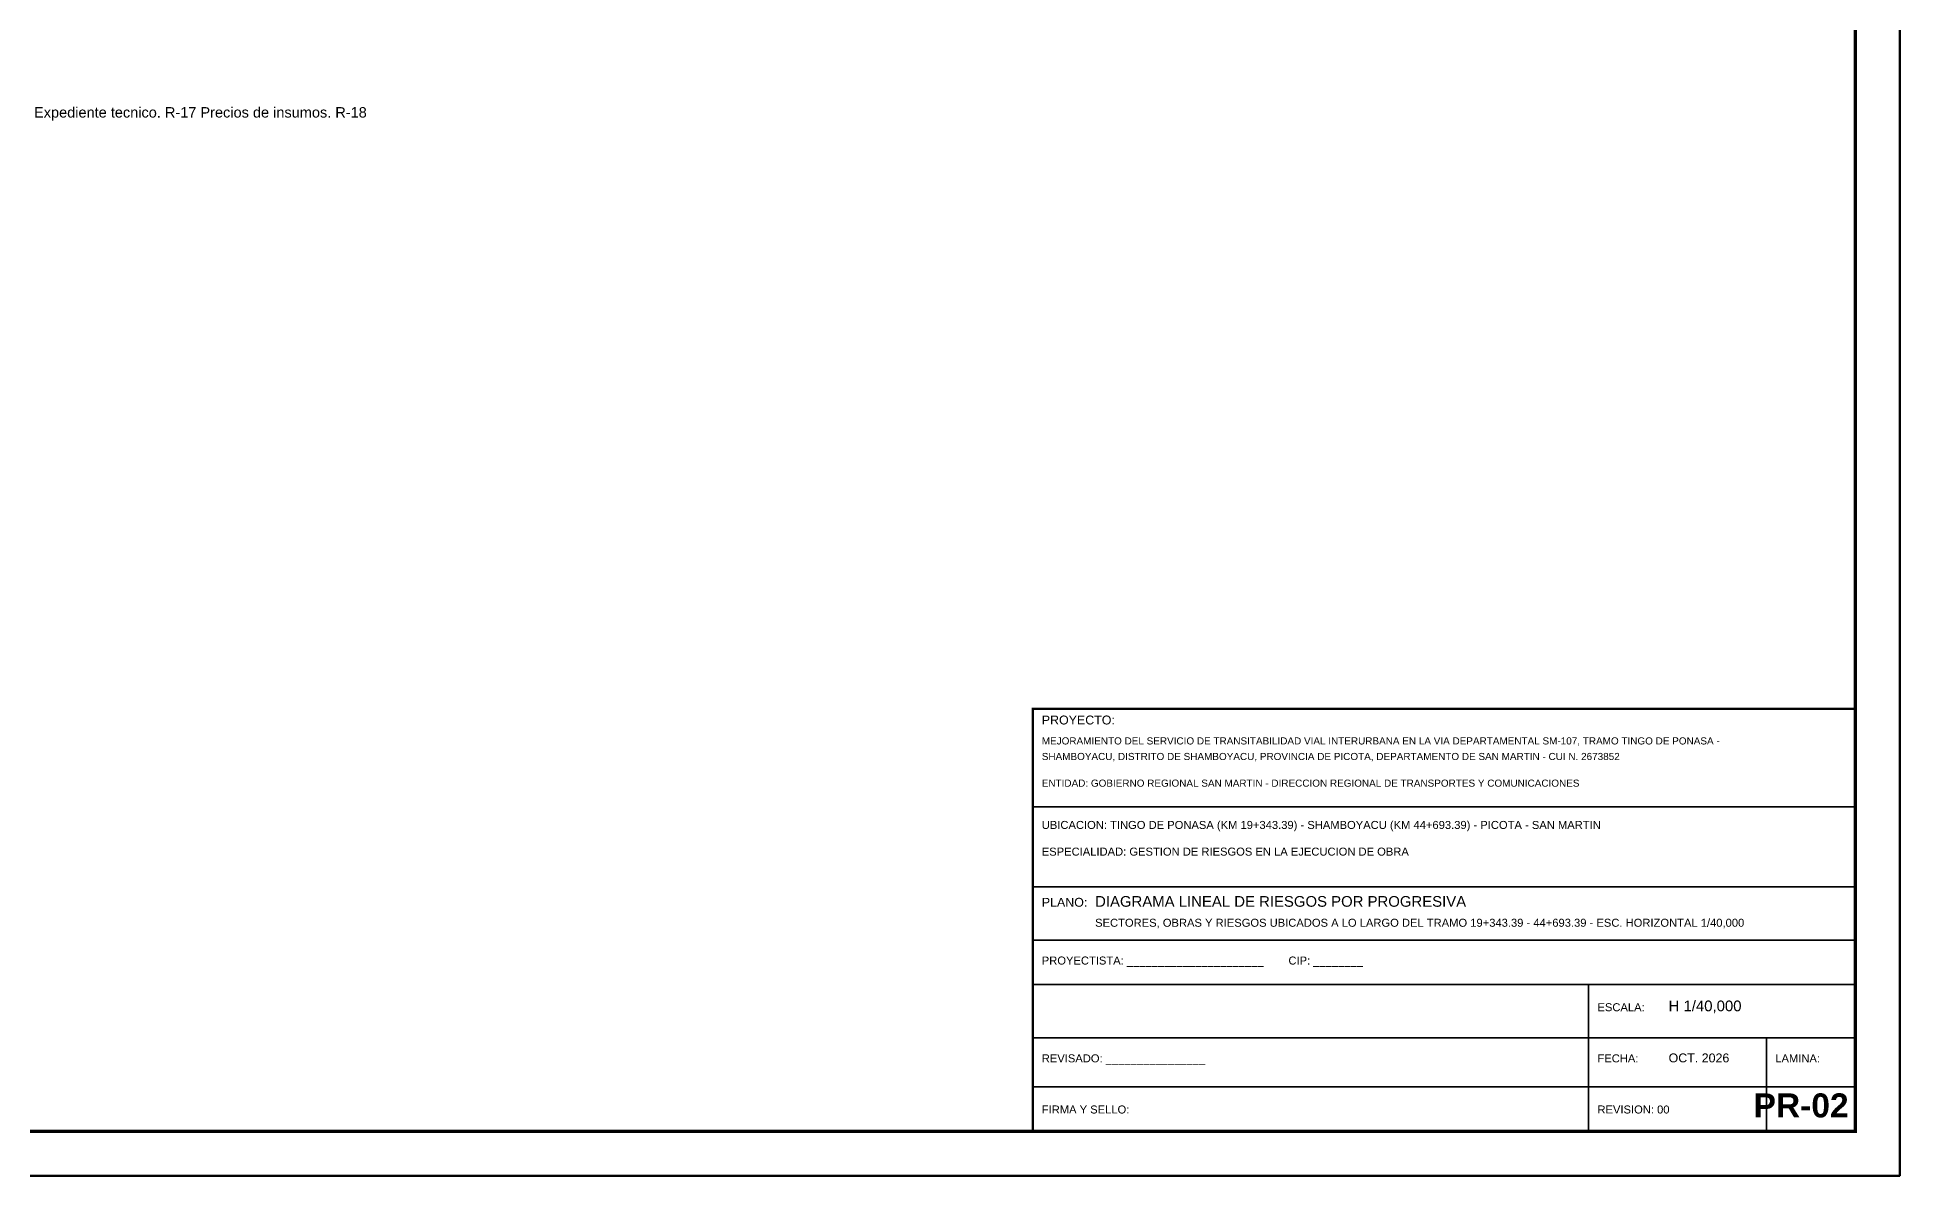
# Model space of a CAD drawing. Header units: metres. Extents: x 360050 to 393690, y 9180000 to 9233950.
# Drawn here: x 376931 to 393690, y 9180000 to 9190242 of the extents above; entities that cross this region are included whole.
import ezdxf
from ezdxf.enums import TextEntityAlignment as Align

# ---------------------------------------------------------------- set-up
doc = ezdxf.new("R2010")
doc.units = ezdxf.units.M
doc.header["$LTSCALE"] = 0.25
for name, color, linetype, lineweight in [('MARCO', 7, 'CONTINUOUS', 50), ('ROTULO', 7, 'CONTINUOUS', 35), ('TITULOS', 160, 'CONTINUOUS', 35)]:
    doc.layers.add(name, color=color, linetype=linetype, lineweight=lineweight)
doc.layers.add('ROTULO-TEXTO', color=7, linetype='CONTINUOUS')
doc.layers.add('TEXTOS-NOTAS', color=7, linetype='CONTINUOUS')
doc.styles.get("Standard").update_dxf_attribs({"font": 'arial.ttf'})
doc.styles.add('TITULOS', font='arialbd.ttf')

msp = doc.modelspace()

# ---------------------------------------------------------------- linework, layer by layer
at = {"layer": 'MARCO'}
msp.add_lwpolyline([(360050, 9180000), (393690, 9180000), (393690, 9203760), (360050, 9203760)], close=True, dxfattribs=at)
at = {"layer": 'MARCO', "const_width": 32}
msp.add_lwpolyline([(361050, 9180400), (393290, 9180400), (393290, 9203360), (361050, 9203360)], close=True, dxfattribs=at)
at = {"layer": 'ROTULO'}
for p, q in [((385890, 9183320), (393290, 9183320)), ((385890, 9182600), (393290, 9182600)), ((385890, 9182120), (393290, 9182120)), ((385890, 9181720), (393290, 9181720)), ((390890, 9181720), (390890, 9180400)), ((385890, 9181240), (393290, 9181240)), ((392490, 9181240), (392490, 9180400)), ((385890, 9180800), (393290, 9180800))]:
    msp.add_line(p, q, dxfattribs=at)
at = {"layer": 'ROTULO', "const_width": 20}
msp.add_lwpolyline([(385890, 9180400), (393290, 9180400), (393290, 9184200), (385890, 9184200)], close=True, dxfattribs=at)

# ---------------------------------------------------------------- texts
at = {"layer": 'ROTULO-TEXTO'}
for s, height, p in [('PROYECTO:', 80, (385970, 9184060)), ('MEJORAMIENTO DEL SERVICIO DE TRANSITABILIDAD VIAL INTERURBANA EN LA VIA DEPARTAMENTAL SM-107, TRAMO TINGO DE PONASA -', 64, (385970, 9183880)), ('SHAMBOYACU, DISTRITO DE SHAMBOYACU, PROVINCIA DE PICOTA, DEPARTAMENTO DE SAN MARTIN - CUI N. 2673852', 64, (385970, 9183740)), ('ENTIDAD: GOBIERNO REGIONAL SAN MARTIN - DIRECCION REGIONAL DE TRANSPORTES Y COMUNICACIONES', 64, (385970, 9183500)), ('UBICACION: TINGO DE PONASA (KM 19+343.39) - SHAMBOYACU (KM 44+693.39) - PICOTA - SAN MARTIN', 72, (385970, 9183120)), ('ESPECIALIDAD: GESTION DE RIESGOS EN LA EJECUCION DE OBRA', 72, (385970, 9182880)), ('PLANO:', 80, (385970, 9182420)), ('DIAGRAMA LINEAL DE RIESGOS POR PROGRESIVA', 96, (386450, 9182420)), ('SECTORES, OBRAS Y RIESGOS UBICADOS A LO LARGO DEL TRAMO 19+343.39 - 44+693.39 - ESC. HORIZONTAL 1/40,000', 72, (386450, 9182240)), ('PROYECTISTA: ______________________        CIP: ________', 72, (385970, 9181900)), ('ESCALA:', 72, (390970, 9181480)), ('H 1/40,000', 96, (391610, 9181480)), ('REVISADO: ________________', 72, (385970, 9181020)), ('FECHA:', 72, (390970, 9181020)), ('OCT. 2026', 80, (391610, 9181020)), ('LAMINA:', 72, (392570, 9181020)), ('FIRMA Y SELLO:', 72, (385970, 9180560)), ('REVISION: 00', 72, (390970, 9180560))]:
    msp.add_text(s, height=height, dxfattribs=at).set_placement(p)
at = {"layer": 'TEXTOS-NOTAS'}
msp.add_text('R-01 Lluvias estacionales (ALTO). R-02 Lluvias extraordinarias / El Nino. R-07 Subrasante de menor capacidad. R-08 Canteras y transporte (ALTO). R-09 Permisos de agua y cauce. R-13 Conflictos sociales. R-14 Arqueologia. R-15 Certificacion ambiental (ALTO). R-16 Expediente tecnico. R-17 Precios de insumos. R-18', height=93.6, dxfattribs=at).set_placement((361250, 9189520))
at = {"layer": 'TITULOS', "style": 'TITULOS'}
msp.add_text('PR-02', height=216, dxfattribs=at).set_placement((393230, 9180460), align=Align.BOTTOM_RIGHT)

doc.saveas('drawing.dxf')
